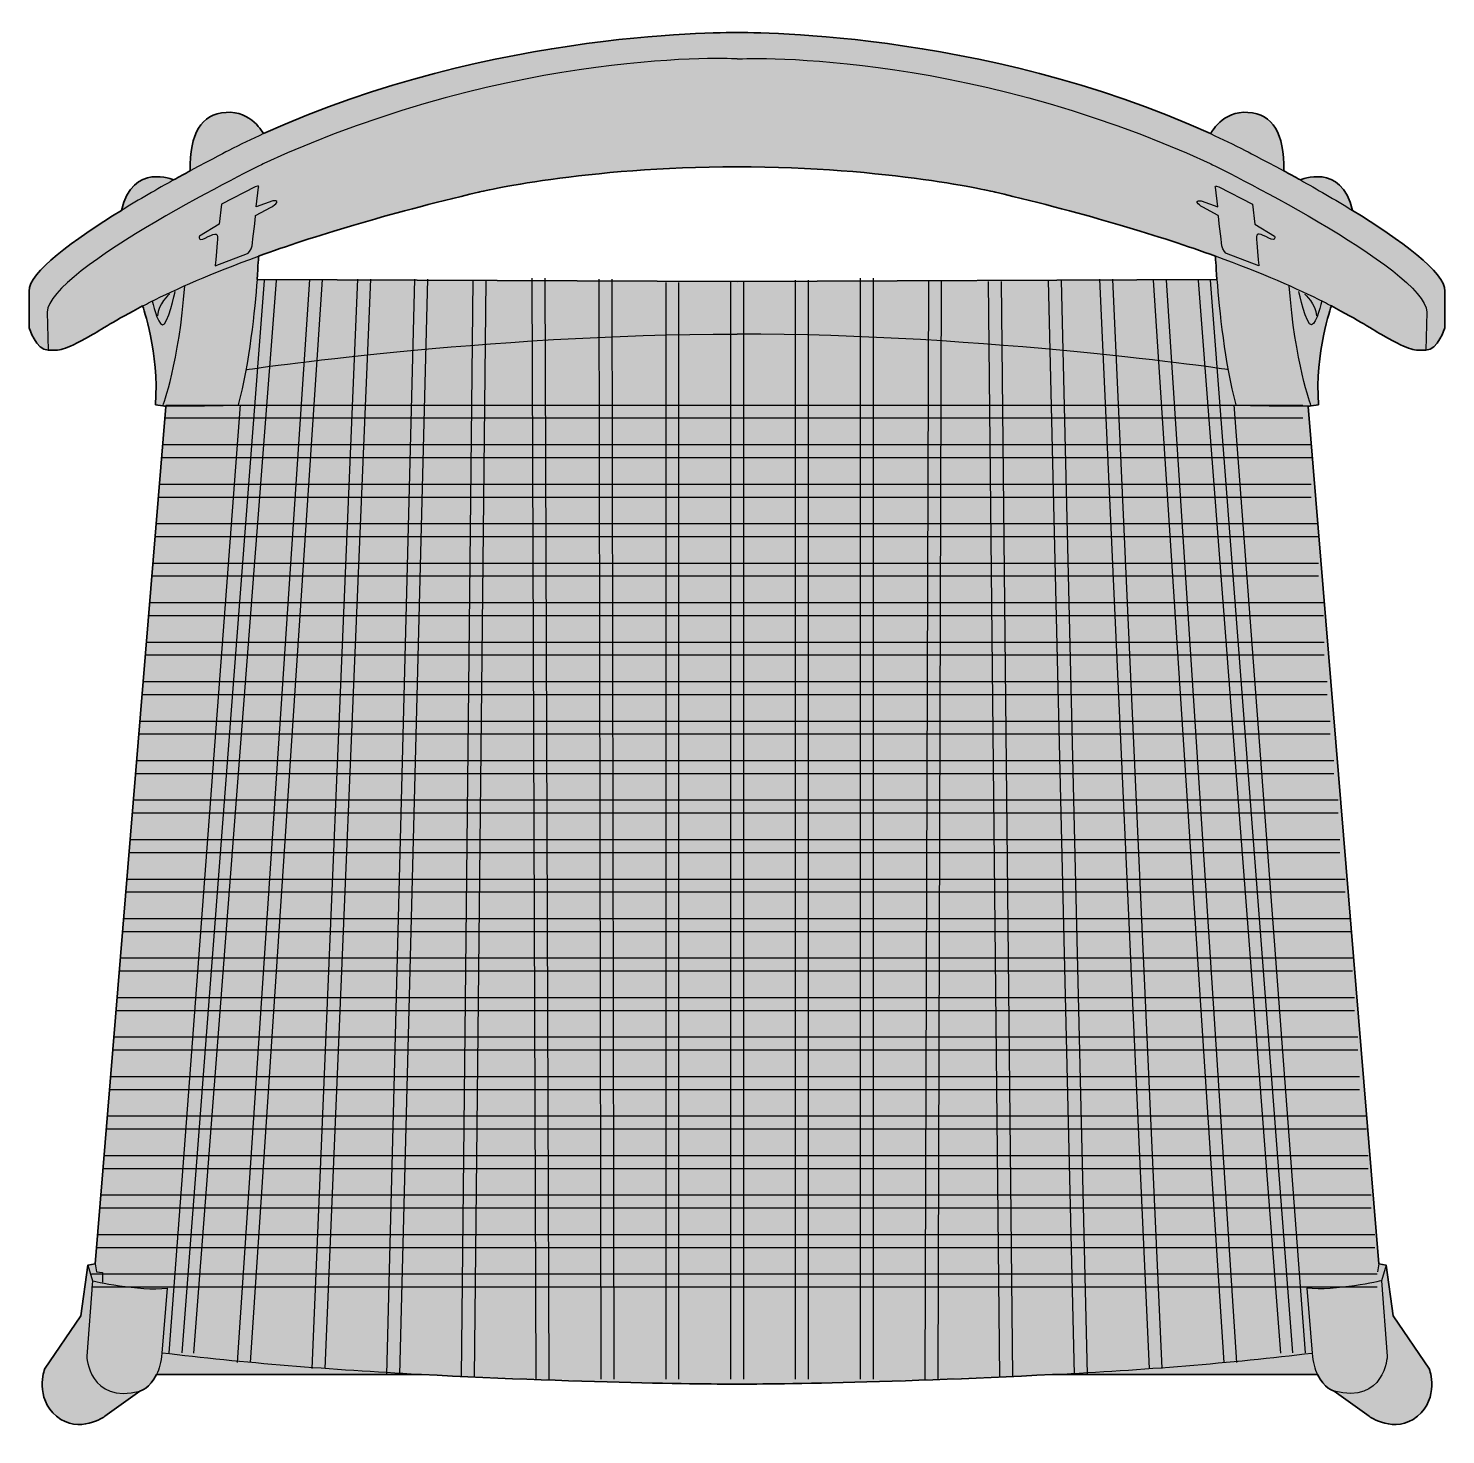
# Model space of a CAD drawing. Header units: millimetres. Extents: x 0 to 1617, y -769 to 785.
# Drawn here: x 138 to 649, y -769 to -262 of the extents above; entities that cross this region are included whole.
import ezdxf

# ---------------------------------------------------------------- set-up
doc = ezdxf.new("R2010")
doc.units = ezdxf.units.MM
doc.layers.add('Blocks', color=7, linetype='Continuous')
doc.layers.add('Blocks$Fill', color=7, linetype='Continuous', true_color=0xffffff)
doc.layers.add('Blocks$Inner', color=7, linetype='Continuous', lineweight=25, true_color=0x007f00)
doc.layers.add('Blocks$Outline', color=7, linetype='Continuous', lineweight=35, true_color=0xff3f3f)

# ---------------------------------------------------------------- blocks, each defined once
blk = doc.blocks.new('CH23 Top')
at = {"layer": 'Blocks$Fill', "extrusion": (0, 0, -1)}
h = blk.add_hatch(color=256, dxfattribs=at)
h.paths.add_polyline_path([(111.41, -188.1), (206.86, -188.1), (207.09, -188.56), (207.32, -189), (207.56, -189.42), (207.8, -189.81), (208.05, -190.18), (208.3, -190.53), (208.55, -190.86), (208.8, -191.17), (209.06, -191.46), (209.31, -191.73), (209.56, -191.98), (209.8, -192.22), (210.05, -192.43), (210.29, -192.64), (210.52, -192.82), (210.75, -192.99), (210.97, -193.14), (211.18, -193.28), (211.39, -193.41), (211.58, -193.52), (211.77, -193.63), (211.94, -193.72), (212.1, -193.79), (212.25, -193.86), (212.38, -193.92), (212.5, -193.97), (212.6, -194), (212.69, -194.03), (212.76, -194.06), (212.81, -194.07), (212.84, -194.08), (212.85, -194.08), (212.85, -194.08), (212.85, -194.08), (212.85, -194.08), (225.49, -203.19), (225.49, -203.19), (225.49, -203.19), (225.49, -203.19), (225.51, -203.21), (225.59, -203.26), (225.91, -203.46), (226.13, -203.6), (226.41, -203.75), (226.72, -203.93), (227.08, -204.12), (227.47, -204.32), (227.91, -204.52), (228.38, -204.73), (228.88, -204.93), (229.41, -205.13), (229.98, -205.32), (230.57, -205.5), (230.87, -205.59), (231.18, -205.67), (231.5, -205.74), (231.82, -205.81), (232.15, -205.88), (232.48, -205.93), (232.82, -205.99), (233.16, -206.03), (233.51, -206.07), (233.86, -206.09), (234.22, -206.11), (234.57, -206.13), (234.94, -206.13), (235.3, -206.12), (235.67, -206.1), (236.04, -206.07), (236.41, -206.03), (236.79, -205.98), (237.17, -205.91), (237.55, -205.84), (237.93, -205.75), (238.31, -205.64), (238.69, -205.53), (239.07, -205.4), (239.46, -205.25), (239.84, -205.09), (240.23, -204.91), (240.61, -204.72), (240.99, -204.51), (241.37, -204.28), (241.76, -204.03), (242.14, -203.77), (242.52, -203.49), (242.89, -203.19), (243.26, -202.87), (243.61, -202.56), (243.94, -202.23), (244.26, -201.91), (244.57, -201.57), (244.85, -201.24), (245.13, -200.9), (245.38, -200.56), (245.63, -200.21), (245.86, -199.87), (246.07, -199.52), (246.27, -199.17), (246.46, -198.81), (246.64, -198.46), (246.8, -198.1), (246.96, -197.75), (247.1, -197.39), (247.23, -197.03), (247.35, -196.68), (247.46, -196.32), (247.55, -195.97), (247.64, -195.62), (247.72, -195.26), (247.79, -194.92), (247.86, -194.57), (247.91, -194.22), (247.95, -193.88), (247.99, -193.54), (248.02, -193.21), (248.05, -192.88), (248.06, -192.55), (248.08, -192.23), (248.08, -191.6), (248.06, -190.99), (248.03, -190.41), (247.98, -189.85), (247.92, -189.33), (247.85, -188.84), (247.77, -188.38), (247.69, -187.95), (247.61, -187.57), (247.53, -187.23), (247.45, -186.94), (247.38, -186.69), (247.28, -186.36), (247.25, -186.27), (247.24, -186.24), (247.24, -186.24), (247.24, -186.24), (247.24, -186.24), (234.14, -166.99), (231.67, -148.69), (229.02, -148.18), (203.55, 160.97), (204.58, 161.16), (207.24, 161.51), (207.14, 163.28), (207.08, 165.03), (207.06, 166.76), (207.07, 168.47), (207.11, 170.16), (207.19, 171.81), (207.42, 175.04), (207.74, 178.12), (208.13, 181.05), (208.58, 183.8), (209.06, 186.35), (209.56, 188.68), (210.05, 190.77), (210.53, 192.6), (210.96, 194.15), (211.63, 196.33), (211.91, 197.16), (218.4, 193.66), (223.58, 190.68), (230.62, 186.49), (234.08, 184.59), (235.52, 183.84), (236.78, 183.2), (237.89, 182.68), (238.4, 182.46), (238.88, 182.26), (239.32, 182.08), (239.75, 181.92), (240.15, 181.78), (240.53, 181.66), (240.89, 181.56), (241.24, 181.48), (241.57, 181.4), (241.9, 181.35), (242.21, 181.3), (242.53, 181.26), (242.84, 181.24), (243.15, 181.22), (243.46, 181.21), (243.77, 181.2), (244.44, 181.2), (245.93, 181.22), (246.03, 181.22), (246.13, 181.22), (246.23, 181.23), (246.33, 181.24), (246.43, 181.25), (246.53, 181.27), (246.63, 181.29), (246.73, 181.31), (246.83, 181.33), (246.92, 181.36), (247.02, 181.38), (247.11, 181.42), (247.21, 181.45), (247.3, 181.49), (247.39, 181.52), (247.48, 181.56), (247.57, 181.61), (247.66, 181.65), (247.75, 181.7), (247.84, 181.75), (247.93, 181.8), (248.02, 181.85), (248.11, 181.91), (248.19, 181.96), (248.28, 182.02), (248.36, 182.08), (248.53, 182.21), (248.69, 182.34), (248.85, 182.48), (249.01, 182.63), (249.16, 182.78), (249.32, 182.93), (249.46, 183.09), (249.61, 183.26), (249.75, 183.43), (249.89, 183.6), (250.03, 183.78), (250.16, 183.96), (250.29, 184.14), (250.54, 184.51), (250.78, 184.88), (251.01, 185.26), (251.22, 185.64), (251.42, 186.02), (251.6, 186.39), (251.78, 186.75), (252.08, 187.43), (252.34, 188.05), (252.53, 188.56), (252.68, 188.96), (252.76, 189.22), (252.78, 189.29), (252.79, 189.31), (252.79, 189.31), (252.79, 189.31), (252.79, 189.31), (252.79, 202.48), (252.79, 202.56), (252.79, 202.64), (252.79, 202.72), (252.79, 202.8), (252.79, 202.88), (252.78, 202.96), (252.78, 203.05), (252.77, 203.13), (252.75, 203.29), (252.72, 203.46), (252.69, 203.63), (252.65, 203.8), (252.61, 203.98), (252.56, 204.15), (252.51, 204.33), (252.45, 204.5), (252.38, 204.68), (252.31, 204.87), (252.23, 205.05), (252.15, 205.23), (252.06, 205.42), (251.97, 205.61), (251.87, 205.8), (251.77, 205.99), (251.55, 206.37), (251.3, 206.77), (251.04, 207.16), (250.76, 207.57), (250.46, 207.98), (250.14, 208.39), (249.8, 208.81), (249.44, 209.23), (248.67, 210.1), (247.83, 210.98), (246.93, 211.88), (245.96, 212.79), (244.94, 213.72), (243.86, 214.66), (242.72, 215.62), (240.29, 217.56), (237.69, 219.54), (234.92, 221.55), (232.02, 223.57), (225.91, 227.62), (219.53, 231.63), (219.33, 232.43), (219.12, 233.2), (218.89, 233.94), (218.64, 234.64), (218.38, 235.31), (218.12, 235.94), (217.98, 236.25), (217.83, 236.55), (217.69, 236.84), (217.54, 237.13), (217.39, 237.4), (217.24, 237.67), (217.08, 237.94), (216.92, 238.19), (216.76, 238.44), (216.6, 238.68), (216.43, 238.91), (216.26, 239.14), (216.1, 239.36), (215.92, 239.58), (215.75, 239.78), (215.57, 239.99), (215.4, 240.18), (215.22, 240.37), (215.04, 240.55), (214.85, 240.73), (214.67, 240.9), (214.48, 241.06), (214.3, 241.22), (214.11, 241.37), (213.92, 241.52), (213.73, 241.66), (213.54, 241.8), (213.34, 241.93), (213.15, 242.05), (212.95, 242.17), (212.76, 242.29), (212.56, 242.4), (212.36, 242.51), (212.17, 242.61), (211.97, 242.7), (211.77, 242.79), (211.57, 242.88), (211.37, 242.96), (211.17, 243.04), (210.97, 243.11), (210.77, 243.18), (210.57, 243.24), (210.37, 243.3), (210.17, 243.36), (209.97, 243.41), (209.77, 243.46), (209.37, 243.55), (208.98, 243.62), (208.58, 243.68), (208.19, 243.72), (207.81, 243.76), (207.42, 243.78), (207.05, 243.79), (206.67, 243.79), (206.31, 243.78), (205.95, 243.77), (205.59, 243.74), (205.25, 243.71), (204.91, 243.67), (204.58, 243.63), (204.26, 243.58), (203.95, 243.52), (203.65, 243.47), (203.09, 243.34), (202.57, 243.21), (202.11, 243.08), (201.71, 242.96), (201.37, 242.84), (201.1, 242.74), (200.9, 242.67), (200.77, 242.61), (200.74, 242.6), (200.74, 242.6), (200.73, 242.6), (200.73, 242.6), (200.73, 242.6), (194.79, 245.87), (194.79, 245.87), (194.78, 247.14), (194.74, 248.36), (194.68, 249.54), (194.6, 250.69), (194.5, 251.79), (194.37, 252.85), (194.22, 253.87), (194.05, 254.86), (193.85, 255.8), (193.74, 256.26), (193.62, 256.7), (193.5, 257.14), (193.37, 257.57), (193.24, 257.99), (193.09, 258.39), (192.95, 258.79), (192.79, 259.18), (192.63, 259.56), (192.47, 259.93), (192.29, 260.29), (192.11, 260.64), (191.93, 260.98), (191.73, 261.31), (191.53, 261.63), (191.33, 261.94), (191.11, 262.25), (190.89, 262.54), (190.67, 262.82), (190.43, 263.1), (190.19, 263.36), (189.94, 263.62), (189.69, 263.86), (189.43, 264.1), (189.16, 264.32), (188.88, 264.54), (188.6, 264.75), (188.31, 264.95), (188.01, 265.14), (187.71, 265.32), (187.4, 265.49), (187.08, 265.65), (186.75, 265.81), (186.42, 265.95), (186.08, 266.09), (185.73, 266.21), (185.38, 266.33), (185.01, 266.44), (184.64, 266.54), (184.26, 266.62), (183.88, 266.71), (183.48, 266.78), (183.08, 266.84), (182.68, 266.89), (182.26, 266.94), (181.84, 266.97), (181.41, 267), (181, 267.01), (180.59, 267.01), (180.19, 267), (179.79, 266.98), (179.4, 266.94), (179.02, 266.9), (178.65, 266.84), (178.28, 266.78), (177.92, 266.7), (177.56, 266.62), (177.21, 266.52), (176.87, 266.42), (176.54, 266.31), (176.21, 266.2), (175.89, 266.07), (175.58, 265.94), (175.27, 265.8), (174.97, 265.66), (174.68, 265.51), (174.39, 265.35), (174.11, 265.19), (173.84, 265.03), (173.57, 264.86), (173.31, 264.69), (173.06, 264.51), (172.81, 264.34), (172.57, 264.15), (172.34, 263.97), (172.11, 263.79), (171.89, 263.6), (171.68, 263.41), (171.27, 263.04), (170.89, 262.67), (170.54, 262.3), (170.21, 261.93), (169.91, 261.58), (169.63, 261.24), (169.38, 260.92), (169.16, 260.62), (168.96, 260.34), (168.79, 260.09), (168.65, 259.86), (168.53, 259.67), (168.37, 259.4), (168.31, 259.3), (160.53, 262.74), (152.73, 265.96), (144.94, 268.97), (137.17, 271.77), (129.44, 274.36), (121.77, 276.77), (114.17, 278.98), (106.66, 281.02), (91.98, 284.58), (77.87, 287.53), (64.46, 289.9), (51.88, 291.77), (40.28, 293.2), (29.79, 294.24), (20.54, 294.95), (12.66, 295.4), (1.59, 295.75), (-1.33, 295.77), (-2.08, 295.76), (-2.27, 295.76), (-2.32, 295.76), (-2.33, 295.76), (-2.34, 295.76), (-2.34, 295.76), (-2.35, 295.76), (-2.4, 295.76), (-2.59, 295.76), (-3.34, 295.77), (-6.27, 295.75), (-17.34, 295.4), (-25.21, 294.95), (-34.46, 294.24), (-44.96, 293.2), (-56.56, 291.77), (-69.13, 289.9), (-82.55, 287.53), (-96.66, 284.58), (-111.33, 281.02), (-118.84, 278.98), (-126.44, 276.77), (-134.11, 274.36), (-141.84, 271.77), (-149.61, 268.97), (-157.4, 265.96), (-165.2, 262.74), (-172.99, 259.3), (-172.99, 259.3), (-172.99, 259.3), (-172.99, 259.3), (-173, 259.32), (-173.04, 259.39), (-173.2, 259.65), (-173.31, 259.84), (-173.46, 260.06), (-173.62, 260.31), (-173.82, 260.59), (-174.04, 260.89), (-174.29, 261.21), (-174.56, 261.55), (-174.86, 261.91), (-175.19, 262.27), (-175.54, 262.64), (-175.92, 263.01), (-176.33, 263.39), (-176.54, 263.58), (-176.76, 263.77), (-176.99, 263.95), (-177.22, 264.13), (-177.46, 264.32), (-177.71, 264.5), (-177.96, 264.67), (-178.22, 264.84), (-178.49, 265.01), (-178.76, 265.18), (-179.04, 265.34), (-179.33, 265.5), (-179.62, 265.65), (-179.93, 265.79), (-180.23, 265.93), (-180.55, 266.06), (-180.87, 266.19), (-181.2, 266.31), (-181.53, 266.42), (-181.87, 266.52), (-182.22, 266.61), (-182.58, 266.7), (-182.94, 266.77), (-183.31, 266.84), (-183.69, 266.9), (-184.07, 266.94), (-184.46, 266.98), (-184.86, 267), (-185.26, 267.01), (-185.67, 267.01), (-186.09, 267), (-186.51, 266.97), (-186.94, 266.94), (-187.35, 266.89), (-187.76, 266.84), (-188.16, 266.78), (-188.55, 266.71), (-188.94, 266.62), (-189.32, 266.54), (-189.69, 266.44), (-190.05, 266.33), (-190.41, 266.21), (-190.76, 266.09), (-191.1, 265.95), (-191.43, 265.81), (-191.76, 265.65), (-192.07, 265.49), (-192.39, 265.32), (-192.69, 265.14), (-192.99, 264.95), (-193.28, 264.75), (-193.56, 264.54), (-193.83, 264.32), (-194.1, 264.1), (-194.37, 263.86), (-194.62, 263.62), (-194.87, 263.36), (-195.11, 263.1), (-195.34, 262.82), (-195.57, 262.54), (-195.79, 262.25), (-196, 261.94), (-196.21, 261.63), (-196.41, 261.31), (-196.6, 260.98), (-196.79, 260.64), (-196.97, 260.29), (-197.14, 259.93), (-197.31, 259.56), (-197.47, 259.18), (-197.62, 258.79), (-197.77, 258.39), (-197.91, 257.99), (-198.05, 257.57), (-198.18, 257.14), (-198.3, 256.7), (-198.41, 256.26), (-198.52, 255.8), (-198.72, 254.86), (-198.9, 253.87), (-199.05, 252.85), (-199.18, 251.79), (-199.28, 250.69), (-199.36, 249.54), (-199.42, 248.36), (-199.45, 247.14), (-199.46, 245.87), (-199.46, 245.87), (-205.41, 242.6), (-205.41, 242.6), (-205.41, 242.6), (-205.41, 242.6), (-205.42, 242.6), (-205.45, 242.61), (-205.57, 242.67), (-205.78, 242.74), (-206.05, 242.84), (-206.39, 242.96), (-206.79, 243.08), (-207.25, 243.21), (-207.77, 243.34), (-208.33, 243.47), (-208.63, 243.52), (-208.94, 243.58), (-209.26, 243.63), (-209.59, 243.67), (-209.92, 243.71), (-210.27, 243.74), (-210.62, 243.77), (-210.98, 243.78), (-211.35, 243.79), (-211.72, 243.79), (-212.1, 243.78), (-212.48, 243.76), (-212.87, 243.72), (-213.26, 243.68), (-213.65, 243.62), (-214.05, 243.55), (-214.45, 243.46), (-214.65, 243.41), (-214.85, 243.36), (-215.05, 243.3), (-215.25, 243.24), (-215.45, 243.18), (-215.65, 243.11), (-215.85, 243.04), (-216.05, 242.96), (-216.25, 242.88), (-216.45, 242.79), (-216.64, 242.7), (-216.84, 242.61), (-217.04, 242.51), (-217.24, 242.4), (-217.43, 242.29), (-217.63, 242.18), (-217.83, 242.05), (-218.02, 241.93), (-218.21, 241.8), (-218.4, 241.66), (-218.59, 241.52), (-218.78, 241.37), (-218.97, 241.22), (-219.16, 241.06), (-219.35, 240.9), (-219.53, 240.73), (-219.71, 240.55), (-219.89, 240.37), (-220.07, 240.18), (-220.25, 239.99), (-220.43, 239.78), (-220.6, 239.58), (-220.77, 239.36), (-220.94, 239.14), (-221.11, 238.91), (-221.27, 238.68), (-221.44, 238.44), (-221.6, 238.19), (-221.76, 237.94), (-221.91, 237.67), (-222.07, 237.4), (-222.22, 237.13), (-222.36, 236.84), (-222.51, 236.55), (-222.65, 236.25), (-222.79, 235.94), (-223.06, 235.31), (-223.32, 234.64), (-223.56, 233.94), (-223.79, 233.2), (-224.01, 232.43), (-224.21, 231.63), (-230.59, 227.62), (-236.7, 223.57), (-239.6, 221.55), (-242.36, 219.54), (-244.97, 217.56), (-247.39, 215.62), (-248.53, 214.66), (-249.61, 213.72), (-250.64, 212.79), (-251.61, 211.88), (-252.51, 210.98), (-253.35, 210.1), (-254.11, 209.23), (-254.47, 208.81), (-254.81, 208.39), (-255.13, 207.98), (-255.43, 207.57), (-255.72, 207.16), (-255.98, 206.77), (-256.22, 206.37), (-256.45, 205.99), (-256.55, 205.8), (-256.65, 205.61), (-256.74, 205.42), (-256.83, 205.23), (-256.91, 205.05), (-256.99, 204.87), (-257.06, 204.68), (-257.12, 204.5), (-257.18, 204.33), (-257.24, 204.15), (-257.29, 203.98), (-257.33, 203.8), (-257.37, 203.63), (-257.4, 203.46), (-257.43, 203.29), (-257.45, 203.13), (-257.45, 203.05), (-257.46, 202.96), (-257.47, 202.88), (-257.47, 202.8), (-257.47, 202.72), (-257.47, 202.64), (-257.47, 202.56), (-257.47, 202.48), (-257.47, 189.31), (-257.47, 189.31), (-257.47, 189.31), (-257.47, 189.31), (-257.46, 189.29), (-257.44, 189.22), (-257.35, 188.96), (-257.21, 188.56), (-257.01, 188.05), (-256.76, 187.43), (-256.45, 186.75), (-256.28, 186.39), (-256.09, 186.02), (-255.89, 185.64), (-255.68, 185.26), (-255.46, 184.88), (-255.22, 184.51), (-254.97, 184.14), (-254.84, 183.96), (-254.71, 183.78), (-254.57, 183.6), (-254.43, 183.43), (-254.29, 183.26), (-254.14, 183.09), (-253.99, 182.93), (-253.84, 182.78), (-253.69, 182.63), (-253.53, 182.48), (-253.37, 182.34), (-253.2, 182.21), (-253.04, 182.08), (-252.95, 182.02), (-252.87, 181.96), (-252.78, 181.91), (-252.7, 181.85), (-252.61, 181.8), (-252.52, 181.75), (-252.43, 181.7), (-252.34, 181.65), (-252.25, 181.61), (-252.16, 181.56), (-252.07, 181.52), (-251.98, 181.49), (-251.88, 181.45), (-251.79, 181.42), (-251.69, 181.38), (-251.6, 181.36), (-251.5, 181.33), (-251.41, 181.31), (-251.31, 181.29), (-251.21, 181.27), (-251.11, 181.25), (-251.01, 181.24), (-250.91, 181.23), (-250.81, 181.22), (-250.71, 181.22), (-250.6, 181.22), (-249.11, 181.2), (-248.45, 181.2), (-248.13, 181.21), (-247.82, 181.22), (-247.51, 181.24), (-247.2, 181.26), (-246.89, 181.3), (-246.57, 181.35), (-246.25, 181.4), (-245.91, 181.48), (-245.57, 181.56), (-245.2, 181.66), (-244.82, 181.78), (-244.42, 181.92), (-244, 182.08), (-243.55, 182.26), (-243.08, 182.46), (-242.57, 182.68), (-241.46, 183.2), (-240.19, 183.84), (-238.76, 184.59), (-235.29, 186.49), (-228.25, 190.68), (-223.08, 193.66), (-216.58, 197.16), (-216.31, 196.34), (-215.64, 194.15), (-215.2, 192.6), (-214.73, 190.77), (-214.24, 188.68), (-213.74, 186.35), (-213.26, 183.8), (-212.81, 181.05), (-212.41, 178.13), (-212.09, 175.04), (-211.86, 171.82), (-211.79, 170.16), (-211.75, 168.47), (-211.73, 166.76), (-211.76, 165.03), (-211.82, 163.28), (-211.92, 161.51), (-209.26, 161.16), (-208.23, 160.97), (-233.7, -148.18), (-236.35, -148.69), (-238.81, -166.99), (-251.92, -186.24), (-251.92, -186.24), (-251.92, -186.24), (-251.92, -186.24), (-251.93, -186.27), (-251.96, -186.36), (-252.06, -186.69), (-252.13, -186.94), (-252.2, -187.23), (-252.28, -187.57), (-252.37, -187.95), (-252.45, -188.38), (-252.52, -188.84), (-252.6, -189.33), (-252.66, -189.85), (-252.71, -190.41), (-252.74, -190.99), (-252.76, -191.6), (-252.75, -192.23), (-252.74, -192.55), (-252.72, -192.88), (-252.7, -193.21), (-252.67, -193.54), (-252.63, -193.88), (-252.59, -194.22), (-252.53, -194.57), (-252.47, -194.92), (-252.4, -195.26), (-252.32, -195.62), (-252.23, -195.97), (-252.13, -196.32), (-252.02, -196.68), (-251.91, -197.03), (-251.78, -197.39), (-251.63, -197.75), (-251.48, -198.1), (-251.32, -198.46), (-251.14, -198.81), (-250.95, -199.17), (-250.75, -199.52), (-250.53, -199.87), (-250.3, -200.21), (-250.06, -200.56), (-249.8, -200.9), (-249.53, -201.24), (-249.24, -201.57), (-248.94, -201.91), (-248.62, -202.23), (-248.29, -202.56), (-247.94, -202.87), (-247.57, -203.19), (-247.19, -203.49), (-246.82, -203.77), (-246.44, -204.03), (-246.05, -204.28), (-245.67, -204.51), (-245.29, -204.72), (-244.9, -204.91), (-244.52, -205.09), (-244.14, -205.25), (-243.75, -205.4), (-243.37, -205.53), (-242.99, -205.64), (-242.6, -205.75), (-242.22, -205.84), (-241.84, -205.91), (-241.47, -205.98), (-241.09, -206.03), (-240.72, -206.07), (-240.35, -206.1), (-239.98, -206.12), (-239.61, -206.13), (-239.25, -206.13), (-238.89, -206.11), (-238.54, -206.09), (-238.19, -206.07), (-237.84, -206.03), (-237.5, -205.99), (-237.16, -205.93), (-236.83, -205.88), (-236.5, -205.81), (-236.18, -205.74), (-235.86, -205.67), (-235.55, -205.59), (-235.24, -205.5), (-234.65, -205.32), (-234.09, -205.13), (-233.56, -204.93), (-233.05, -204.73), (-232.58, -204.52), (-232.15, -204.32), (-231.75, -204.12), (-231.4, -203.93), (-231.08, -203.75), (-230.81, -203.6), (-230.58, -203.46), (-230.27, -203.26), (-230.19, -203.21), (-230.17, -203.19), (-230.16, -203.19), (-230.16, -203.19), (-230.16, -203.19), (-217.52, -194.08), (-217.52, -194.08), (-217.52, -194.08), (-217.52, -194.08), (-217.51, -194.08), (-217.48, -194.07), (-217.43, -194.06), (-217.37, -194.03), (-217.28, -194), (-217.18, -193.97), (-217.06, -193.92), (-216.92, -193.86), (-216.78, -193.79), (-216.62, -193.72), (-216.44, -193.63), (-216.26, -193.52), (-216.06, -193.41), (-215.86, -193.28), (-215.65, -193.14), (-215.43, -192.99), (-215.2, -192.82), (-214.96, -192.64), (-214.72, -192.43), (-214.48, -192.22), (-214.23, -191.98), (-213.98, -191.73), (-213.73, -191.46), (-213.48, -191.17), (-213.23, -190.86), (-212.98, -190.53), (-212.73, -190.18), (-212.48, -189.81), (-212.24, -189.42), (-212, -189), (-211.76, -188.56), (-211.54, -188.1), (-116.09, -188.1), (-36.64, -191.09), (-11.65, -191.53), (-4.76, -191.61), (-2.95, -191.62), (-2.49, -191.62), (-2.38, -191.62), (-2.35, -191.62), (-2.34, -191.62), (-2.34, -191.62), (-2.34, -191.62), (-2.33, -191.62), (-2.3, -191.62), (-2.18, -191.62), (-1.72, -191.62), (0.08, -191.61), (6.97, -191.53), (31.97, -191.09)], flags=0)
h.paths.add_polyline_path([(-2.34, 206.03), (170.65, 206.73), (170.12, 215.12), (154.14, 220.62), (135.72, 226.33), (114.68, 232.22), (90.83, 238.2), (90.83, 238.2), (90.83, 238.2), (90.8, 238.21), (90.72, 238.23), (90.39, 238.3), (89.07, 238.6), (83.96, 239.64), (75.75, 241.1), (64.73, 242.79), (51.14, 244.47), (35.26, 245.94), (26.54, 246.53), (17.35, 246.98), (7.71, 247.27), (-2.34, 247.37), (-12.39, 247.27), (-22.02, 246.98), (-31.22, 246.53), (-39.94, 245.94), (-55.82, 244.47), (-69.41, 242.79), (-80.43, 241.1), (-88.63, 239.64), (-93.75, 238.6), (-95.06, 238.3), (-95.4, 238.23), (-95.48, 238.21), (-95.5, 238.2), (-95.51, 238.2), (-95.51, 238.2), (-119.35, 232.22), (-140.4, 226.33), (-158.82, 220.62), (-174.79, 215.12), (-175.33, 206.73), (-2.34, 206.03)], flags=0)
at = {"layer": 'Blocks$Inner'}
for p, q in [((-171.15, 229.78), (-165.52, 232.77)), ((175.82, 229.78), (170.19, 232.77)), ((-185.75, 211.66), (-174.14, 216.05)), ((190.43, 211.66), (178.82, 216.05)), ((-246.28, 194.94), (-245.93, 181.22)), ((250.96, 194.94), (250.6, 181.22)), ((-231.67, -148.69), (-229.92, -154.32)), ((236.35, -148.69), (234.59, -154.32)), ((-229.92, -154.32), (-232.03, -181.5)), ((-203, -156.96), (-204.93, -180.36)), ((207.67, -156.96), (209.61, -180.36)), ((234.59, -154.32), (236.7, -181.5))]:
    blk.add_line(p, q, dxfattribs=at)
for points in [[(-171.32, 240.16), (-183.46, 233.83), (-184.35, 226.61), (-191.38, 222.39)], [(176, 240.16), (188.14, 233.83), (189.02, 226.61), (196.06, 222.39)], [(-164.99, 235.06), (-170.97, 232.95), (-170.09, 239.98)], [(169.67, 235.06), (175.65, 232.95), (174.77, 239.98)], [(-168.13, 206.41), (-197.82, -180.32)], [(-168.13, 206.41), (-197.82, -180.32)], [(-163.81, 206.34), (-193.51, -180.4)], [(-163.81, 206.34), (-193.51, -180.4)], [(-151.8, 206.73), (-177.79, -183.73)], [(-151.8, 206.73), (-177.79, -183.73)], [(-147.13, 206.73), (-173.12, -183.73)], [(-147.13, 206.73), (-173.12, -183.73)], [(-134.46, 206.84), (-150.87, -185.99)], [(-134.46, 206.84), (-150.87, -185.99)], [(-129.78, 206.84), (-146.19, -185.99)], [(-129.78, 206.84), (-146.19, -185.99)], [(-113.89, 206.84), (-123.95, -188.1)], [(-113.89, 206.84), (-123.95, -188.1)], [(-109.21, 206.84), (-119.27, -188.1)], [(-109.21, 206.84), (-119.27, -188.1)], [(-92.92, 206.45), (-97.02, -188.84)], [(-92.92, 206.45), (-97.02, -188.84)], [(-88.24, 206.45), (-92.34, -189.06)], [(-88.24, 206.45), (-92.34, -189.06)], [(-71.55, 207.24), (-70.11, -189.81)], [(-71.55, 207.24), (-70.11, -189.81)], [(-66.88, 207.24), (-65.43, -189.81)], [(-66.88, 207.24), (-65.43, -189.81)], [(-47.42, 206.84), (-46.74, -189.81)], [(-47.42, 206.84), (-46.74, -189.81)], [(-42.74, 206.84), (-42.06, -189.81)], [(-42.74, 206.84), (-42.06, -189.81)], [(-23.37, 205.66), (-23.37, -189.81)], [(-23.37, 205.66), (-23.37, -189.81)], [(-18.69, 205.66), (-18.69, -189.81)], [(-18.69, 205.66), (-18.69, -189.81)], [(0, 206.05), (0, -189.81)], [(0, 206.05), (0, -189.81)], [(4.68, 206.05), (4.68, -189.81)], [(4.68, 206.05), (4.68, -189.81)], [(23.33, 206.45), (23.33, -189.81)], [(28.01, 206.45), (28.01, -189.81)], [(46.7, 207.24), (46.7, -189.81)], [(51.38, 207.24), (51.38, -189.81)], [(71.31, 206.05), (70.07, -189.81)], [(75.98, 206.05), (74.75, -189.81)], [(92.88, 206.05), (96.98, -189.06)], [(97.55, 206.05), (101.66, -188.84)], [(114.47, 206.45), (123.91, -188.1)], [(119.15, 206.45), (128.59, -188.1)], [(132.99, 206.84), (150.84, -185.99)], [(137.66, 206.84), (155.51, -185.99)], [(152.37, 206.45), (177.76, -183.73)], [(157.05, 206.45), (182.43, -183.73)], [(168.56, 206.37), (198.18, -180.4)], [(172.87, 206.45), (202.5, -180.32)], [(206.29, 161.33), (-203.53, 161.33)], [(-176.79, 161.51), (-202.5, -180.32)], [(-176.79, 161.51), (-202.5, -180.32)], [(181.43, 161.51), (207.17, -180.32)], [(206.29, 156.66), (-203.53, 156.66)], [(209.37, 147.09), (-204.7, 147.09)], [(209.66, 142.42), (-205.08, 142.42)], [(209.23, 132.85), (-205.87, 132.85)], [(209.23, 128.17), (-206.26, 128.17)], [(211.72, 118.61), (-207.04, 118.61)], [(211.95, 113.93), (-207.43, 113.93)], [(211.95, 104.37), (-208.22, 104.37)], [(211.95, 99.69), (-208.6, 99.69)], [(213.69, 90.12), (-209.39, 90.12)], [(213.69, 85.45), (-209.78, 85.45)], [(213.92, 75.88), (-210.56, 75.88)], [(213.92, 71.21), (-210.95, 71.21)], [(215.02, 61.64), (-211.74, 61.64)], [(215.02, 56.97), (-212.12, 56.97)], [(216.14, 47.4), (-212.91, 47.4)], [(216.14, 42.73), (-213.3, 42.73)], [(217.5, 33.16), (-214.08, 33.16)], [(217.5, 28.48), (-214.47, 28.48)], [(219.06, 18.92), (-215.26, 18.92)], [(219.06, 14.24), (-215.64, 14.24)], [(219.58, 0), (-216.82, 0)], [(219.58, 4.68), (-216.43, 4.68)], [(221.56, -9.57), (-217.6, -9.57)], [(221.56, -14.24), (-217.99, -14.24)], [(223.45, -23.81), (-218.78, -23.81)], [(223.84, -28.48), (-219.16, -28.48)], [(224.15, -38.05), (-219.95, -38.05)], [(224.15, -42.73), (-220.34, -42.73)], [(224.93, -52.29), (-221.12, -52.29)], [(224.93, -56.97), (-221.51, -56.97)], [(226.15, -71.21), (-222.68, -71.21)], [(226.15, -66.53), (-222.3, -66.53)], [(226.74, -80.78), (-223.47, -80.78)], [(226.74, -85.45), (-223.86, -85.45)], [(229.27, -95.01), (-224.64, -95.01)], [(229.27, -99.69), (-225.03, -99.69)], [(229.86, -109.26), (-225.82, -109.26)], [(229.86, -113.93), (-226.2, -113.93)], [(230.97, -123.5), (-226.99, -123.5)], [(230.97, -128.17), (-227.38, -128.17)], [(232.2, -137.74), (-228.16, -137.74)], [(232.2, -142.42), (-228.55, -142.42)], [(233.03, -151.98), (-230.28, -151.98)], [(-229.02, -148.18), (-229.02, -148.18), (-228.51, -151.15), (-226.4, -151.33), (-226.4, -154.85)], [(233.7, -148.18), (233.7, -148.18), (233.19, -151.15)], [(233.03, -156.66), (-230.28, -156.66)]]:
    blk.add_lwpolyline(points, dxfattribs=at)
for points in [[(2.34, 286.26), (2.34, 286.26), (-76.52, 290.6), (-168.2, 248.54)], [(2.34, 286.26), (2.34, 286.26), (81.19, 290.6), (172.88, 248.54)], [(-168.31, 259.3), (-172.51, 257.38), (-176.69, 255.35), (-180.84, 253.23)], [(172.99, 259.3), (177.18, 257.38), (181.36, 255.35), (185.52, 253.23)], [(-180.84, 253.23), (-180.84, 253.23), (-186.57, 250.34), (-194.79, 245.87)], [(185.52, 253.23), (185.52, 253.23), (191.24, 250.34), (199.46, 245.87)], [(-168.2, 248.54), (-168.2, 248.54), (-246.08, 210.37), (-246.28, 194.94)], [(172.88, 248.54), (172.88, 248.54), (250.75, 210.37), (250.96, 194.94)], [(-200.73, 242.6), (-206.56, 239.35), (-213.11, 235.58), (-219.53, 231.63)], [(-170.09, 239.98), (-170.09, 239.98), (-169.71, 240.82), (-171.32, 240.16)], [(174.77, 239.98), (174.77, 239.98), (174.39, 240.82), (176, 240.16)], [(205.41, 242.6), (211.24, 239.35), (217.78, 235.58), (224.21, 231.63)], [(-165.52, 232.77), (-165.52, 232.77), (-161.19, 235.41), (-164.99, 235.06)], [(170.19, 232.77), (170.19, 232.77), (165.87, 235.41), (169.67, 235.06)], [(-172.41, 218.91), (-172.23, 220.68), (-171.15, 229.78), (-171.15, 229.78)], [(177.08, 218.91), (176.9, 220.68), (175.82, 229.78), (175.82, 229.78)], [(-191.38, 222.39), (-191.38, 222.39), (-192.25, 220.25), (-189.3, 221.66)], [(-189.3, 221.66), (-186.34, 223.07), (-184.61, 224.18), (-184.89, 221.18)], [(-184.89, 221.18), (-185.17, 218.17), (-185.75, 211.66), (-185.75, 211.66)], [(193.97, 221.66), (191.02, 223.07), (189.29, 224.18), (189.57, 221.18)], [(189.57, 221.18), (189.84, 218.17), (190.43, 211.66), (190.43, 211.66)], [(196.06, 222.39), (196.06, 222.39), (196.93, 220.25), (193.97, 221.66)], [(-209.05, 198.62), (-199.77, 203.29), (-187.2, 208.93), (-170.12, 215.12)], [(-174.14, 216.05), (-174.14, 216.05), (-172.59, 217.14), (-172.41, 218.91)], [(213.73, 198.62), (204.45, 203.29), (191.88, 208.93), (174.79, 215.12)], [(178.82, 216.05), (178.82, 216.05), (177.26, 217.14), (177.08, 218.91)], [(-204.58, 161.16), (-204.58, 161.16), (-198.67, 177.07), (-196.73, 204.45)], [(-170.65, 206.73), (-171.48, 195.85), (-173.42, 176.48), (-177.48, 161.51)], [(175.33, 206.73), (176.16, 195.85), (178.1, 176.48), (182.16, 161.51)], [(209.26, 161.16), (209.26, 161.16), (203.35, 177.07), (201.41, 204.45)], [(-202.24, 201.46), (-202.24, 201.46), (-206.49, 197.83), (-206.49, 193.56)], [(-204.75, 190.36), (-202.93, 190.04), (-200.18, 202.33), (-200.18, 202.33)], [(209.43, 190.36), (207.6, 190.04), (204.86, 202.33), (204.86, 202.33)], [(206.91, 201.46), (206.91, 201.46), (211.17, 197.83), (211.17, 193.56)], [(-211.91, 197.16), (-210.99, 197.63), (-210.04, 198.12), (-209.05, 198.62)], [(-208.41, 198.94), (-208.41, 198.94), (-206.58, 190.7), (-204.75, 190.36)], [(213.09, 198.94), (213.09, 198.94), (211.26, 190.7), (209.43, 190.36)], [(216.58, 197.16), (215.67, 197.63), (214.72, 198.12), (213.73, 198.62)], [(-174.45, 174.24), (-174.45, 174.24), (-88.98, 187.02), (2.34, 187.02)], [(179.12, 174.24), (179.12, 174.24), (93.66, 187.02), (2.34, 187.02)], [(-204.58, 161.16), (-204.58, 161.16), (-180.11, 161.16), (-177.48, 161.51)], [(182.16, 161.51), (184.78, 161.16), (208.97, 161.16), (209.25, 161.16)], [(-229.92, -154.32), (-229.92, -154.32), (-213.2, -158.22), (-203, -156.96)], [(234.59, -154.32), (234.59, -154.32), (217.88, -158.22), (207.67, -156.96)], [(-232.03, -181.5), (-232.03, -181.5), (-231.15, -198.9), (-212.85, -194.08)], [(-204.93, -180.36), (-205.22, -183.66), (-205.95, -186.18), (-206.86, -188.1)], [(-112.25, -188.1), (-143.23, -186.43), (-176.14, -183.98), (-204.93, -180.36)], [(116.93, -188.1), (147.91, -186.43), (180.81, -183.98), (209.61, -180.36)], [(209.61, -180.36), (209.9, -183.66), (210.63, -186.18), (211.54, -188.1)], [(236.7, -181.5), (236.7, -181.5), (235.82, -198.9), (217.52, -194.08)]]:
    blk.add_open_spline(points, degree=3, dxfattribs=at)
at = {"layer": 'Blocks$Outline'}
for p, q in [((-194.79, 245.87), (-194.79, 245.87)), ((-200.73, 242.6), (-200.73, 242.6)), ((205.41, 242.6), (205.41, 242.6)), ((2.34, 206.03), (2.34, 206.03)), ((-252.79, 189.31), (-252.79, 202.48)), ((257.47, 202.48), (257.47, 189.31)), ((-212.85, -194.08), (-225.49, -203.19)), ((230.16, -203.19), (217.52, -194.08))]:
    blk.add_line(p, q, dxfattribs=at)
for points in [[(2.34, 206.03), (-170.65, 206.73)], [(175.33, 206.73), (2.34, 206.03)], [(-247.24, -186.24), (-234.14, -166.99), (-231.67, -148.69), (-229.02, -148.18), (-203.55, 160.97), (-204.58, 161.16), (-207.24, 161.51)], [(211.92, 161.51), (209.26, 161.16), (208.23, 160.97), (233.7, -148.18), (236.35, -148.69), (238.81, -166.99), (251.92, -186.24)], [(-111.41, -188.1), (-206.86, -188.1)], [(211.54, -188.1), (116.09, -188.1)]]:
    blk.add_lwpolyline(points, dxfattribs=at)
for points, degree in [([(-168.31, 259.3), (-85.37, 297.28), (2.34, 295.76), (2.34, 295.76)], 3), ([(2.34, 295.76), (2.34, 295.76), (90.05, 297.28), (172.99, 259.3)], 3), ([(-194.79, 245.87), (-194.79, 259.58), (-190.96, 266.3), (-181.84, 266.97)], 3), ([(-181.84, 266.97), (-172.74, 267.65), (-168.35, 259.36), (-168.31, 259.3)], 3), ([(172.99, 259.3), (172.99, 259.3), (177.38, 267.66), (186.51, 266.97)], 3), ([(186.51, 266.97), (195.64, 266.3), (199.46, 259.58), (199.46, 245.87)], 3), ([(-219.53, 231.63), (-215.4, 249.13), (-200.73, 242.6), (-200.73, 242.6)], 3), ([(-200.73, 242.6), (-198.65, 243.76), (-196.65, 244.85), (-194.79, 245.87)], 3), ([(-90.83, 238.2), (-90.83, 238.2), (-52.28, 247.37), (2.34, 247.37)], 3), ([(2.34, 247.37), (56.96, 247.37), (95.51, 238.2), (95.51, 238.2)], 3), ([(199.46, 245.87), (199.46, 245.87)], 1), ([(199.46, 245.87), (201.33, 244.85), (203.32, 243.76), (205.41, 242.6)], 3), ([(205.41, 242.6), (205.41, 242.6), (220.08, 249.13), (224.21, 231.63)], 3), ([(-170.12, 215.12), (-150.36, 222.28), (-124.57, 230.18), (-90.83, 238.2)], 3), ([(95.51, 238.2), (129.25, 230.18), (155.04, 222.28), (174.79, 215.12)], 3), ([(-252.79, 202.48), (-253.08, 209.21), (-236.72, 221.07), (-219.53, 231.63)], 3), ([(224.21, 231.63), (241.4, 221.07), (257.76, 209.21), (257.47, 202.48)], 3), ([(-170.65, 206.73), (-170.26, 211.87), (-170.12, 215.12), (-170.12, 215.12)], 3), ([(174.79, 215.12), (174.79, 215.12), (174.94, 211.87), (175.33, 206.73)], 3), ([(-211.91, 197.16), (-221.52, 192.17), (-227.18, 188.43), (-230.62, 186.49)], 3), ([(-207.24, 161.51), (-205.96, 180.46), (-211.82, 196.91), (-211.91, 197.16)], 3), ([(216.58, 197.16), (216.5, 196.92), (210.64, 180.46), (211.92, 161.51)], 3), ([(235.29, 186.49), (231.86, 188.43), (226.19, 192.17), (216.58, 197.16)], 3), ([(-245.93, 181.22), (-250.32, 181.22), (-252.79, 189.31), (-252.79, 189.31)], 3), ([(257.47, 189.31), (257.47, 189.31), (254.99, 181.22), (250.6, 181.22)], 3), ([(-230.62, 186.49), (-241.02, 180.65), (-241.53, 181.22), (-245.93, 181.22)], 3), ([(250.6, 181.22), (246.21, 181.22), (245.7, 180.65), (235.29, 186.49)], 3), ([(-242.89, -203.19), (-250.92, -196.57), (-247.24, -186.24), (-247.24, -186.24)], 3), ([(-206.86, -188.1), (-209.25, -193.16), (-212.85, -194.08), (-212.85, -194.08)], 3), ([(2.34, -191.62), (2.34, -191.62), (-51.23, -191.39), (-111.41, -188.1)], 3), ([(116.09, -188.1), (55.9, -191.39), (2.34, -191.62), (2.34, -191.62)], 3), ([(217.52, -194.08), (217.52, -194.08), (213.92, -193.16), (211.54, -188.1)], 3), ([(251.92, -186.24), (251.92, -186.24), (255.59, -196.57), (247.57, -203.19)], 3), ([(-225.49, -203.19), (-225.49, -203.19), (-234.87, -209.8), (-242.89, -203.19)], 3), ([(247.57, -203.19), (239.55, -209.8), (230.16, -203.19), (230.16, -203.19)], 3)]:
    blk.add_open_spline(points, degree=degree, dxfattribs=at)

msp = doc.modelspace()

# ---------------------------------------------------------------- block references
at = {"layer": 'Blocks'}
msp.add_blockref('CH23 Top', (390.81, -559.19), dxfattribs=at)

doc.saveas('drawing.dxf')
